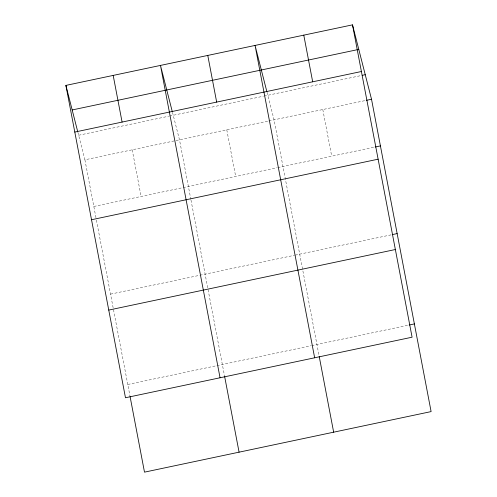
<?xml version="1.0" encoding="UTF-8"?>
<svg xmlns="http://www.w3.org/2000/svg" width="497" height="497" viewBox="0 0 497 497"><rect width="100%" height="100%" fill="white"/><g stroke="black" fill="none" stroke-linecap="round" stroke-linejoin="round"><path stroke-width="0.37" stroke-dasharray="2.48 1.86" d="M78.638 135.252L168.713 116.217M169.465 116.062L263.292 96.232M264.044 96.076L360.747 75.643M77.874 132.277L84.912 159.798L268.069 121.1M268.815 120.945L366.27 100.351M93.815 206.46L182.387 187.742M183.138 187.586L276.966 167.762M277.717 167.601L374.421 147.168M110.539 294.137L199.111 275.425M199.862 275.263L294.441 255.278M295.193 255.123L391.145 234.845M127.772 384.473L310.923 345.775M311.675 345.614L409.13 325.026M267.038 92.305L274.071 119.833L319.093 355.846M172.459 112.291L179.492 139.819L190.842 199.322M322.795 109.539L331.698 156.195M226.781 129.823L235.684 176.485M190.985 200.08L224.514 375.825M132.202 149.808L141.105 196.464M84.912 159.798L96.263 219.307M96.406 220.065L129.934 395.811"/><path stroke-width="0.75" d="M352.503 24.85L412.088 337.202L125.48 397.755L65.896 85.403L352.503 24.85L371.52 99.245L431.104 411.597L144.497 472.15L130.077 396.563M72.171 109.955L358.778 49.402M74.799 132.065L361.406 71.512M362.245 75.327L365.245 74.693M366.27 100.351L371.52 99.245M375.173 147.013L380.416 145.901M91.523 219.742L378.13 159.189M392.649 234.534L397.146 233.584M108.756 310.078L395.363 249.525M409.13 325.026L414.38 323.914M266.846 91.56L255.06 45.438L314.644 357.79M172.266 111.545L160.475 65.424L220.059 377.776M65.896 85.403L77.687 131.531M303.779 35.144L312.681 81.806M319.236 356.597L333.655 432.185M207.771 55.428L216.667 102.09M224.656 376.583L239.076 452.164M113.186 75.414L122.088 122.076"/></g></svg>
